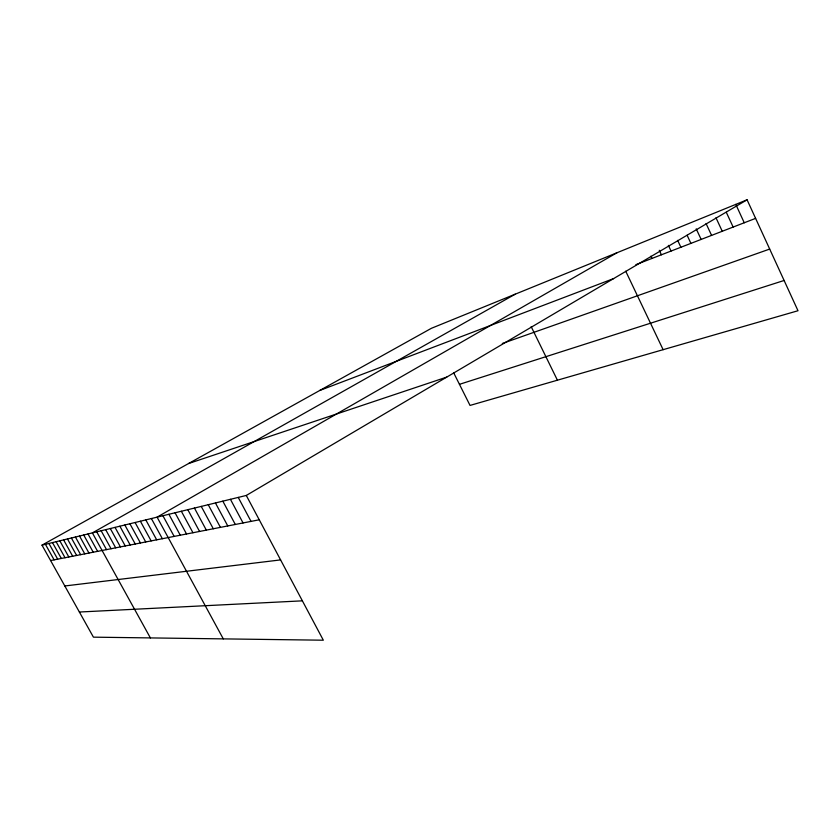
<?xml version="1.0" encoding="UTF-8"?>
<svg xmlns="http://www.w3.org/2000/svg" width="840" height="840" viewBox="0 0 840 840"><rect width="100%" height="100%" fill="white"/><g stroke="black" fill="none" stroke-linecap="round" stroke-linejoin="round"><path stroke-width="1.26" d="M246.288 495.453L323.337 640.206L93.429 637.161L42 545.15L246.288 495.453L747.075 199.794L798 310.737L470.032 405.426L453.726 372.907M616.949 252.767L157.08 517.156L223.283 638.883M515.256 294.168L92.379 532.896L150.381 637.917M42 545.15L431.372 328.314L747.075 199.794M635.87 264.653L755.601 218.379M319.746 390.474L613.567 278.607M502.31 343.497L769.692 249.071M188.57 463.533L446.733 377.108M459.459 384.332L784.109 280.476M50.599 560.543L259.245 519.792M64.817 585.974L280.592 559.902M79.38 612.024L302.379 600.841M52.479 542.598L61.32 558.453M48.92 543.47L57.677 559.157M45.423 544.32L54.107 559.86M67.463 538.954L76.629 555.461M63.609 539.9L72.692 556.227M59.819 540.813L68.817 556.983M56.112 541.716L65.037 557.728M83.717 535.006L93.24 552.216M79.527 536.025L88.956 553.056M75.421 537.023L84.767 553.875M71.4 537.999L80.651 554.673M101.147 530.764L111.058 548.73M96.716 531.836L106.523 549.623M88.001 533.957L97.618 551.355M115.038 527.384L125.244 545.958M110.313 528.538L120.414 546.903M105.683 529.662L115.678 547.827M135.083 522.512L145.719 541.968M129.895 523.772L140.427 542.997M124.835 525L135.251 544.005M119.879 526.207L130.19 544.992M151.379 518.543L162.362 538.713M145.814 519.897L156.681 539.826M140.385 521.22L151.137 540.908M168.903 514.28L180.264 535.216M162.918 515.729L174.153 536.413M181.346 511.256L192.959 532.739M175.046 512.778L186.533 533.988M201.254 506.405L213.287 528.769M194.439 508.064L206.335 530.124M187.814 509.681L199.563 531.447M215.439 502.961L227.766 525.934M208.247 504.704L220.427 527.373M230.422 499.306L243.054 522.952M222.831 501.155L235.305 524.465M238.245 497.406L251.034 521.388M531.184 326.666L557.413 380.195M625.737 271.215L663.117 349.681M659.295 250.278L661.416 254.783M650.905 256.2L651.966 258.437M668.377 245.375L671.055 251.055M687.11 235.253L690.911 243.38M677.649 240.366L680.883 247.254M696.224 228.869L701.148 239.421M715.995 217.781L722.243 231.263M706.073 223.535L711.585 235.389M726.306 212.289L733.131 227.062M735.788 204.383L744.25 222.768"/></g></svg>
